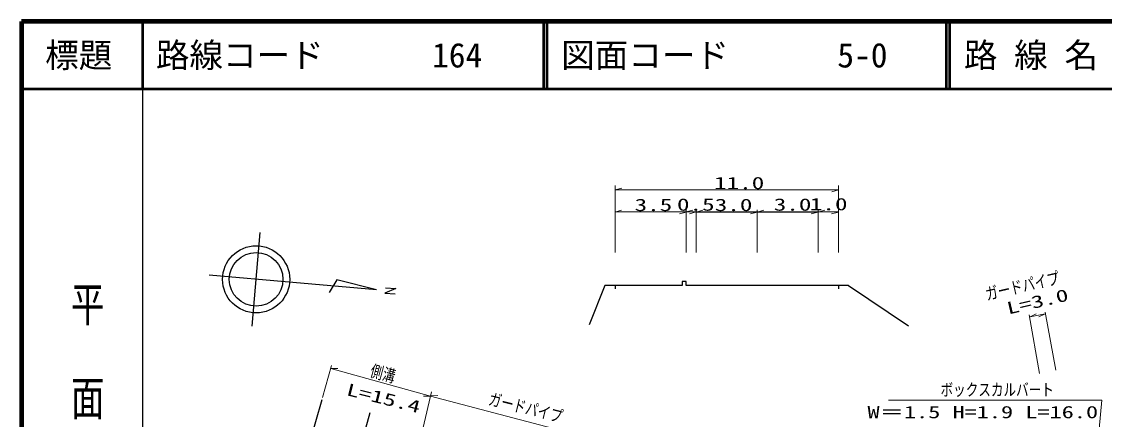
# Model space of a CAD drawing. Units: millimetres, scale not verified. Extents: x 40000 to 680000, y 20000 to 380000.
# Drawn here: x 40000 to 201308, y 320713 to 380000 of the extents above; entities that cross this region are included whole.
import ezdxf
from ezdxf.enums import TextEntityAlignment as Align

# ---------------------------------------------------------------- set-up
doc = ezdxf.new("R2010")
doc.units = ezdxf.units.MM
doc.header["$LTSCALE"] = 1000
for name, color, linetype, lineweight in [('M-BGD', 7, 'Continuous', 25), ('M-BMK-OTRS', 5, 'Continuous', 25), ('M-BMK-SRVR', 3, 'Continuous', 25), ('M-STR-HTXT', 7, 'Continuous', 13), ('M-TTL', 2, 'Continuous', 140), ('M-TTL-BAND', 7, 'Continuous', 25), ('M-TTL-LINE', 7, 'Continuous', 50)]:
    doc.layers.add(name, color=color, linetype=linetype, lineweight=lineweight)
doc.layers.add('M-TTL-TXT', color=7, linetype='Continuous')
doc.styles.add('@ＭＳ ゴシック', font='')
doc.styles.add('ＭＳ ゴシック', font='')
doc.styles.get('@ＭＳ ゴシック').set_extended_font_data('@MS Gothic')
doc.styles.get('ＭＳ ゴシック').set_extended_font_data('MS Gothic')

msp = doc.modelspace()

# ---------------------------------------------------------------- linework, layer by layer
at = {"layer": 'M-BGD'}
for p, q in [((126900, 340646), (124563, 334803)), ((128413, 340646), (126900, 340646)), ((138395, 340646), (128413, 340646)), ((128413, 340646), (128413, 340193)), ((139000, 341251), (138395, 341251)), ((138395, 341251), (138395, 340646)), ((139000, 340646), (139000, 341251)), ((140513, 340646), (139000, 340646)), ((149588, 340646), (140513, 340646)), ((158663, 340646), (149588, 340646)), ((161688, 340646), (158663, 340646)), ((163200, 340646), (161688, 340646)), ((161688, 340646), (161688, 340193)), ((163200, 340646), (172105, 334660)), ((90269, 315706), (91938, 321721))]:
    msp.add_line(p, q, dxfattribs=at)
at = {"layer": 'M-BMK-OTRS'}
msp.add_line((84708, 323621), (76744, 295960), dxfattribs=at)
at = {"layer": 'M-BMK-SRVR'}
for p, q in [((74324, 334612), (75544, 348559)), ((92866, 340017), (67961, 342195)), ((86976, 341536), (85805, 339631)), ((92866, 340017), (86976, 341536)), ((95737, 340204), (94126, 339541)), ((94126, 339541), (95670, 339414)), ((94200, 340338), (95737, 340204))]:
    msp.add_line(p, q, dxfattribs=at)
for radius in [5000, 4000]:
    msp.add_circle((74934, 341585), radius, dxfattribs=at)
at = {"layer": 'M-STR-HTXT'}
for p, q in [((128413, 355590), (128413, 345575)), ((128437, 354918), (129437, 355198)), ((128437, 354918), (161706, 354918)), ((161706, 354918), (160706, 354638)), ((161688, 345575), (161688, 355590)), ((128392, 351617), (129392, 351898)), ((138997, 351631), (139997, 351911)), ((139000, 345575), (139000, 351960)), ((140503, 351623), (141504, 351902)), ((140513, 345575), (140513, 351960)), ((149565, 351622), (150565, 351901)), ((149588, 345575), (149588, 351960)), ((158663, 345575), (158663, 351960)), ((158666, 351618), (159666, 351900)), ((128413, 351624), (161688, 351624)), ((139005, 351617), (138005, 351337)), ((138997, 351631), (140497, 351631)), ((140497, 351631), (139497, 351351)), ((140503, 351623), (149571, 351623)), ((149571, 351623), (148571, 351343)), ((158660, 351619), (149565, 351622)), ((158631, 351609), (157630, 351330)), ((161688, 351624), (158666, 351618)), ((161678, 351618), (160678, 351338)), ((191645, 327533), (190120, 336272)), ((190242, 335978), (191165, 336454)), ((190266, 336002), (192493, 336443)), ((192493, 336443), (191567, 335974)), ((194084, 328025), (192469, 336712)), ((84805, 323977), (86186, 328734)), ((100906, 324185), (86055, 328281)), ((86084, 328273), (87122, 328277)), ((99124, 316562), (101048, 324793)), ((100972, 324230), (102010, 324245)), ((100915, 324182), (99877, 324178)), ((100906, 324184), (132607, 315848)), ((169166, 323553), (200928, 323553)), ((200928, 323553), (196799, 280269))]:
    msp.add_line(p, q, dxfattribs=at)
at = {"layer": 'M-TTL'}
for p, q in [((40000, 380000), (40000, 20000)), ((680000, 380000), (40000, 380000))]:
    msp.add_line(p, q, dxfattribs=at)
at = {"layer": 'M-TTL-BAND'}
msp.add_line((58000, 370000), (58000, 20000), dxfattribs=at)
at = {"layer": 'M-TTL-LINE'}
for p, q in [((58000, 380000), (58000, 370000)), ((117750, 380000), (117750, 370000)), ((118250, 380000), (118250, 370000)), ((177750, 380000), (177750, 370000)), ((178250, 380000), (178250, 370000)), ((40000, 370000), (680000, 370000))]:
    msp.add_line(p, q, dxfattribs=at)

# ---------------------------------------------------------------- texts
at = {"layer": 'M-STR-HTXT', "style": 'ＭＳ ゴシック'}
for s, width, p in [('11.0', 1.5, (143160, 354478)), ('3.5', 1.5, (131317, 351215)), ('0.5', 1.5, (137633, 351267)), ('3.0', 1.5, (143265, 351215)), ('3.0', 1.5, (152055, 351267)), ('1.0', 1.5, (157430, 351330)), ('ボックスカルバート', 0.75, (176906, 323672)), ('W＝1.5 H=1.9 L=16.0', 1.45, (166016, 320330))]:
    msp.add_text(s, height=1833, dxfattribs=dict(at, width=width)).set_placement(p, align=Align.BOTTOM_LEFT)
for s, rotation, width, p in [('ガードパイプ', 13, 0.75, (183940, 337909)), ('L=3.0', 13, 1.5, (187122, 335803)), ('側溝', 345, 0.75, (91643, 326612)), ('L=15.4', 346, 1.5, (88133, 323808)), ('ガードパイプ', 346, 0.75, (109293, 322391))]:
    msp.add_text(s, height=1833, rotation=rotation, dxfattribs=dict(at, width=width)).set_placement(p, align=Align.BOTTOM_LEFT)
at = {"layer": 'M-TTL-BAND', "style": '@ＭＳ ゴシック', "width": 1.4}
msp.add_text('平  面  図', height=3666, rotation=270, dxfattribs=at).set_placement((49777, 306475), align=Align.MIDDLE_RIGHT)
at = {"layer": 'M-TTL-TXT', "style": 'ＭＳ ゴシック'}
msp.add_text('標題', height=3666, dxfattribs=at).set_placement((48500, 375000), align=Align.MIDDLE_CENTER)
for s, p in [('路線コード', (60000, 375000)), ('164', (101142, 375000)), ('164', (101142, 375000)), ('164', (101142, 375000)), ('164', (101142, 375000)), ('164', (101142, 375000)), ('164', (101142, 375000)), ('図面コード', (120380, 375000)), ('5-0', (161521, 375000)), ('5-0', (161521, 375000)), ('5-0', (161521, 375000)), ('5-0', (161521, 375000)), ('5-0', (161521, 375000)), ('5-0', (161521, 375000)), ('路 線 名', (180380, 375000))]:
    msp.add_text(s, height=3666, dxfattribs=at).set_placement(p, align=Align.MIDDLE_LEFT)

doc.saveas('drawing.dxf')
